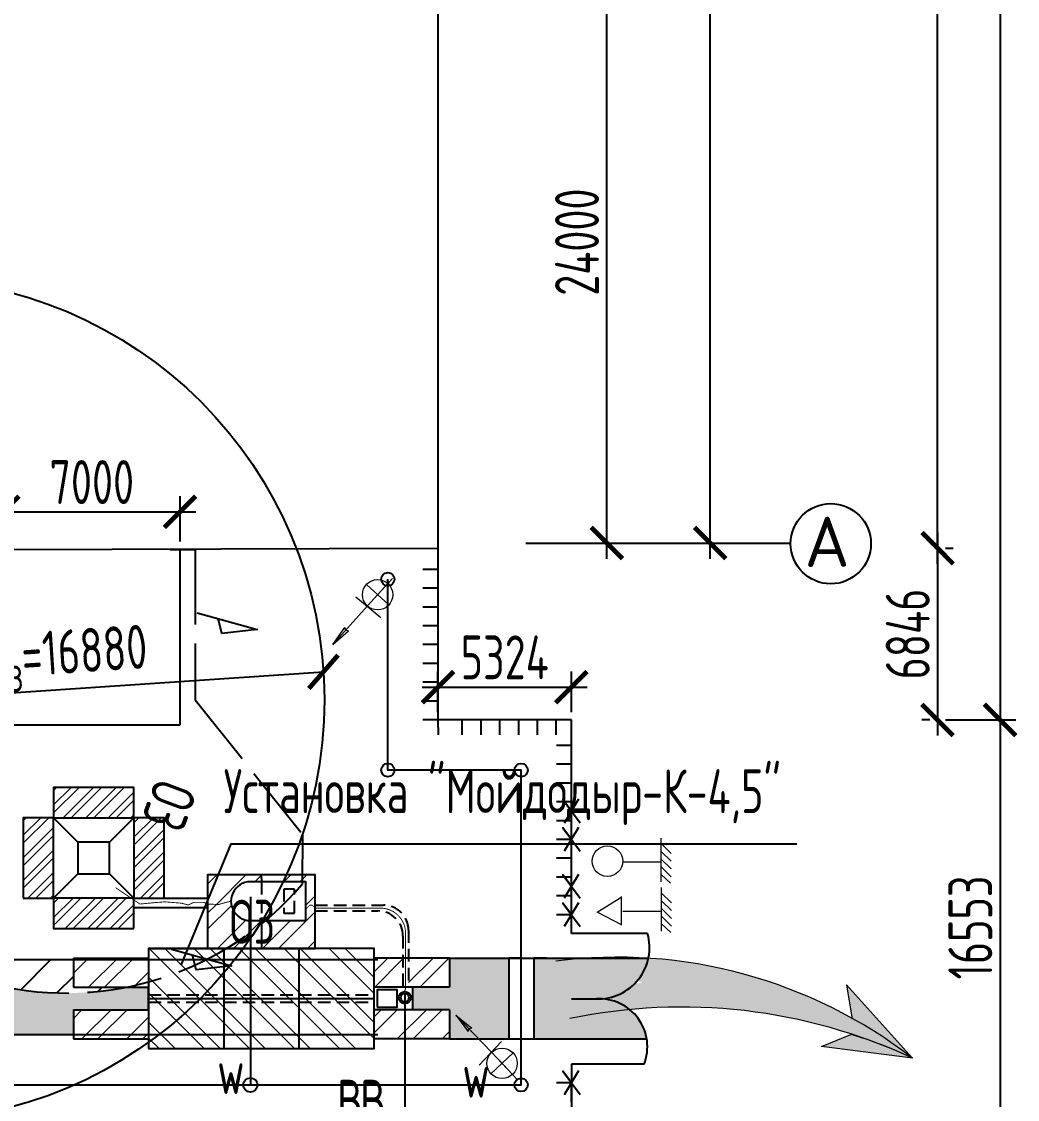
# Paper-space layout 'СГП' of a CAD drawing. Header units: millimetres. Extents: x 1 to 2190, y 0 to 1001.
# Drawn here: x 477.6 to 557.1, y 85.5 to 171.4 of the extents above; entities that cross this region are included whole.
import ezdxf

# ---------------------------------------------------------------- set-up
doc = ezdxf.new("R2010")
doc.units = ezdxf.units.MM
doc.header["$LTSCALE"] = 0.5
doc.linetypes.add('ACAD_ISO02W100', pattern=[15, 12, -3])
doc.linetypes.add('HIDDEN', pattern=[0.375, 0.25, -0.125])
doc.layers.add('ЛИНИИ_01', color=7, linetype='Continuous', lineweight=9)
doc.layers.add('ТОНКИЕе', color=7, linetype='Continuous', lineweight=25)
doc.layers.add('размеры', color=7, linetype='Continuous')
doc.layers.add('тонкие', color=7, linetype='Continuous')
doc.styles.add('Наклонный', font='isocpeur.ttf', dxfattribs={"width": 0.7, "height": 3.5})
doc.styles.add('Наклонный 5', font='isocpeur.ttf', dxfattribs={"height": 7})
doc.linetypes.add('119-1 Кабель высоковольтный подземный', pattern='A,8,-2,[31,Russia-GOST_Topo.shx,S=0.15,R=180,X=0,Y=0],1,[31,Russia-GOST_Topo.shx,S=0.1,R=180,X=0,Y=0],6,[31,Russia-GOST_Topo.shx,S=0.1,R=0,X=0,Y=0],1,[31,Russia-GOST_Topo.shx,S=0.15,R=0,X=0,Y=0],-2', length=20)
doc.dimstyles.new('СТРОИТЕЛЬНЫЙ', dxfattribs={"dimtxt": 3.5, "dimasz": 2.5, "dimexe": 1.25, "dimexo": 0.625, "dimtad": 1, "dimdec": 0, "dimlfac": 500, "dimdsep": 46, "dimtxsty": 'Наклонный', "dimblk1": 'ARCHTICK', "dimblk2": 'ARCHTICK', "dimsah": 1, "dimcen": 0, "dimdle": 1.25, "dimadec": 0, "dimazin": 0, "dimtfac": 0.75, "dimtdec": 0, "dimtmove": 0, "dimatfit": 3, "dimldrblk": 'ARCHTICK', "dimfxl": 1, "dimtolj": 1, "dimtzin": 0, "dimarcsym": 0})
pattern_1 = [(45, (455.8895, 73.2574), (-0.898026, 0.898026), []), (45, (455.8895, 73.8924), (-0.898026, 0.898026), [])]
pattern_2 = [(45, (455.8895, 73.2574), (-1.79605, 1.79605), []), (45, (455.8895, 74.5274), (-1.79605, 1.79605), [])]

# ---------------------------------------------------------------- blocks, each defined once
blk = doc.blocks.new('_ArchTick')
at = {"color": 0, "linetype": 'ByBlock', "const_width": 0.15}
blk.add_lwpolyline([(-0.5, -0.5), (0.5, 0.5)], dxfattribs=at)
blk = doc.blocks.new('*D841')
at = {"layer": 'Defpoints', "color": 0, "transparency": 16777216}
for p in [(501.721, 119.593), (468.196, 117.357)]:
    blk.add_point(p, dxfattribs=at)
at = {"layer": 'размеры', "color": 0, "lineweight": -2, "transparency": 16777216}
blk.add_line((472.816, 117.665), (501.721, 119.593), dxfattribs=at)
at = {"layer": 'размеры', "color": 0, "lineweight": -2, "transparency": 16777216, "xscale": 2.5, "yscale": 2.5, "zscale": 2.5, "rotation": 3.816190513703768}
blk.add_blockref('_ArchTick', (501.721, 119.593), dxfattribs=at)
at = {"layer": 'размеры', "color": 0, "transparency": 16777216, "insert": (480.615, 120.566), "char_height": 3.5, "width": 13.5294, "attachment_point": 5, "rotation": 3.81619, "style": 'Наклонный'}
blk.add_mtext('\\A1;R{\\H0.7x;\\S^ оз;}=16880', dxfattribs=at)
blk = doc.blocks.new('*D854')
at = {"layer": 'Defpoints', "color": 0, "transparency": 16777216}
for p in [(490.281, 132.351), (476.197, 129.357), (490.281, 129.357)]:
    blk.add_point(p, dxfattribs=at)
at = {"layer": 'размеры', "color": 0, "lineweight": -2, "transparency": 16777216}
for p, q in [((476.197, 129.982), (476.197, 133.601)), ((490.281, 129.982), (490.281, 133.601)), ((474.947, 132.351), (491.531, 132.351))]:
    blk.add_line(p, q, dxfattribs=at)
at = {"layer": 'размеры', "color": 0, "lineweight": -2, "transparency": 16777216, "xscale": 2.5, "yscale": 2.5, "zscale": 2.5, "rotation": 180}
blk.add_blockref('_ArchTick', (476.197, 132.351), dxfattribs=at)
at = {"layer": 'размеры', "color": 0, "lineweight": -2, "transparency": 16777216, "xscale": 2.5, "yscale": 2.5, "zscale": 2.5}
blk.add_blockref('_ArchTick', (490.281, 132.351), dxfattribs=at)
at = {"layer": 'размеры', "color": 0, "transparency": 16777216, "insert": (483.239, 134.726), "char_height": 3.5, "attachment_point": 5, "style": 'Наклонный'}
blk.add_mtext('\\A1;7000', dxfattribs=at)
blk = doc.blocks.new('*D910')
at = {"layer": 'Defpoints', "color": 0, "transparency": 16777216}
for p in [(550.701, 129.451), (550.701, 115.76), (550.701, 115.76)]:
    blk.add_point(p, dxfattribs=at)
at = {"layer": 'размеры', "color": 0, "lineweight": -2, "transparency": 16777216}
for p, q in [((550.701, 130.701), (550.701, 114.51)), ((551.326, 129.451), (551.951, 129.451)), ((550.076, 115.76), (549.451, 115.76))]:
    blk.add_line(p, q, dxfattribs=at)
at = {"layer": 'размеры', "color": 0, "lineweight": -2, "transparency": 16777216, "xscale": 2.5, "yscale": 2.5, "zscale": 2.5}
for p, rotation in [((550.701, 129.451), 90), ((550.701, 115.76), 270)]:
    blk.add_blockref('_ArchTick', p, dxfattribs=dict(at, rotation=rotation))
at = {"layer": 'размеры', "color": 0, "transparency": 16777216, "insert": (548.326, 122.605), "char_height": 3.5, "attachment_point": 5, "rotation": 90, "style": 'Наклонный'}
blk.add_mtext('\\A1;6846', dxfattribs=at)
blk = doc.blocks.new('*D911')
at = {"layer": 'Defpoints', "color": 0, "transparency": 16777216}
for p in [(555.692, 115.76), (550.701, 82.653), (555.692, 82.653)]:
    blk.add_point(p, dxfattribs=at)
at = {"layer": 'размеры', "color": 0, "lineweight": -2, "transparency": 16777216}
for p, q in [((555.692, 117.01), (555.692, 81.403)), ((556.317, 115.76), (556.942, 115.76)), ((551.326, 82.653), (556.942, 82.653))]:
    blk.add_line(p, q, dxfattribs=at)
at = {"layer": 'размеры', "color": 0, "lineweight": -2, "transparency": 16777216, "xscale": 2.5, "yscale": 2.5, "zscale": 2.5}
for p, rotation in [((555.692, 115.76), 90), ((555.692, 82.653), 270)]:
    blk.add_blockref('_ArchTick', p, dxfattribs=dict(at, rotation=rotation))
at = {"layer": 'размеры', "color": 0, "transparency": 16777216, "insert": (553.317, 99.206), "char_height": 3.5, "attachment_point": 5, "rotation": 90, "style": 'Наклонный'}
blk.add_mtext('\\A1;16553', dxfattribs=at)
blk = doc.blocks.new('*D924')
at = {"layer": 'Defpoints', "color": 0, "transparency": 16777216}
for p in [(550.701, 274.357), (550.701, 274.357), (550.701, 129.451)]:
    blk.add_point(p, dxfattribs=at)
at = {"layer": 'размеры', "color": 0, "lineweight": -2, "transparency": 16777216}
for p, q in [((550.701, 128.201), (550.701, 275.607)), ((551.326, 274.357), (551.951, 274.357)), ((551.326, 129.451), (551.951, 129.451))]:
    blk.add_line(p, q, dxfattribs=at)
at = {"layer": 'размеры', "color": 0, "lineweight": -2, "transparency": 16777216, "xscale": 2.5, "yscale": 2.5, "zscale": 2.5}
for p, rotation in [((550.701, 274.357), 90), ((550.701, 129.451), 270)]:
    blk.add_blockref('_ArchTick', p, dxfattribs=dict(at, rotation=rotation))
at = {"layer": 'размеры', "color": 0, "transparency": 16777216, "insert": (548.326, 201.904), "char_height": 3.5, "attachment_point": 5, "rotation": 90, "style": 'Наклонный'}
blk.add_mtext('\\A1;72453', dxfattribs=at)
blk = doc.blocks.new('*D925')
at = {"layer": 'Defpoints', "color": 0, "transparency": 16777216}
for p in [(550.701, 294.357), (550.701, 115.76), (555.692, 115.76)]:
    blk.add_point(p, dxfattribs=at)
at = {"layer": 'размеры', "color": 0, "lineweight": -2, "transparency": 16777216}
for p, q in [((555.692, 295.607), (555.692, 114.51)), ((551.326, 294.357), (556.942, 294.357)), ((551.326, 115.76), (556.942, 115.76))]:
    blk.add_line(p, q, dxfattribs=at)
at = {"layer": 'размеры', "color": 0, "lineweight": -2, "transparency": 16777216, "xscale": 2.5, "yscale": 2.5, "zscale": 2.5}
for p, rotation in [((555.692, 294.357), 90), ((555.692, 115.76), 270)]:
    blk.add_blockref('_ArchTick', p, dxfattribs=dict(at, rotation=rotation))
at = {"layer": 'размеры', "color": 0, "transparency": 16777216, "insert": (553.317, 205.058), "char_height": 3.5, "attachment_point": 5, "rotation": 90, "style": 'Наклонный'}
blk.add_mtext('\\A1;89299', dxfattribs=at)
blk = doc.blocks.new('*D926')
at = {"layer": 'Defpoints', "color": 0, "transparency": 16777216}
for p in [(521.501, 118.37), (510.854, 115.76), (521.501, 115.76)]:
    blk.add_point(p, dxfattribs=at)
at = {"layer": 'размеры', "color": 0, "lineweight": -2, "transparency": 16777216}
for p, q in [((510.854, 116.385), (510.854, 119.62)), ((521.501, 116.385), (521.501, 119.62)), ((509.604, 118.37), (522.751, 118.37))]:
    blk.add_line(p, q, dxfattribs=at)
at = {"layer": 'размеры', "color": 0, "lineweight": -2, "transparency": 16777216, "xscale": 2.5, "yscale": 2.5, "zscale": 2.5, "rotation": 180}
blk.add_blockref('_ArchTick', (510.854, 118.37), dxfattribs=at)
at = {"layer": 'размеры', "color": 0, "lineweight": -2, "transparency": 16777216, "xscale": 2.5, "yscale": 2.5, "zscale": 2.5}
blk.add_blockref('_ArchTick', (521.501, 118.37), dxfattribs=at)
at = {"layer": 'размеры', "color": 0, "transparency": 16777216, "insert": (516.177, 120.745), "char_height": 3.5, "attachment_point": 5, "style": 'Наклонный'}
blk.add_mtext('\\A1;5324', dxfattribs=at)
blk = doc.blocks.new('*D981')
at = {"layer": 'Defpoints', "color": 0, "transparency": 16777216}
for p in [(519.629, 177.857), (524.32, 177.857), (519.629, 129.857)]:
    blk.add_point(p, dxfattribs=at)
at = {"layer": 'ТОНКИЕе', "color": 0, "lineweight": -2, "transparency": 16777216}
for p, q in [((524.32, 128.607), (524.32, 179.107)), ((520.254, 177.857), (525.57, 177.857)), ((520.254, 129.857), (525.57, 129.857))]:
    blk.add_line(p, q, dxfattribs=at)
at = {"layer": 'ТОНКИЕе', "color": 0, "lineweight": -2, "transparency": 16777216, "xscale": 2.5, "yscale": 2.5, "zscale": 2.5}
for p, rotation in [((524.32, 177.857), 90), ((524.32, 129.857), 270)]:
    blk.add_blockref('_ArchTick', p, dxfattribs=dict(at, rotation=rotation))
at = {"layer": 'ТОНКИЕе', "color": 0, "transparency": 16777216, "insert": (521.945, 153.857), "char_height": 3.5, "attachment_point": 5, "rotation": 90, "style": 'Наклонный'}
blk.add_mtext('\\A1;24000', dxfattribs=at)
blk = doc.blocks.new('*D984')
at = {"layer": 'Defpoints', "color": 0, "transparency": 16777216}
for p in [(519.629, 273.857), (532.569, 273.857), (519.629, 129.857)]:
    blk.add_point(p, dxfattribs=at)
at = {"layer": 'ТОНКИЕе', "color": 0, "lineweight": -2, "transparency": 16777216}
for p, q in [((532.569, 128.607), (532.569, 275.107)), ((520.254, 273.857), (533.819, 273.857)), ((520.254, 129.857), (533.819, 129.857))]:
    blk.add_line(p, q, dxfattribs=at)
at = {"layer": 'ТОНКИЕе', "color": 0, "lineweight": -2, "transparency": 16777216, "xscale": 2.5, "yscale": 2.5, "zscale": 2.5}
for p, rotation in [((532.569, 273.857), 90), ((532.569, 129.857), 270)]:
    blk.add_blockref('_ArchTick', p, dxfattribs=dict(at, rotation=rotation))
at = {"layer": 'ТОНКИЕе', "color": 0, "transparency": 16777216, "insert": (530.194, 201.857), "char_height": 3.5, "attachment_point": 5, "rotation": 90, "style": 'Наклонный'}
blk.add_mtext('\\A1;72000', dxfattribs=at)

psp = doc.layouts.new('СГП')

# ---------------------------------------------------------------- hatches: boundary and pattern name
at = {"layer": 'размеры', "lineweight": 9}
for points in [[(520.247, 96.5288, -0.0897004), (527.15, 94.804, -0.0000214), (527.1508, 94.8041, 0.0000214), (527.15, 94.804, -0.0000049), (527.1503, 94.8039, 0.0000049), (527.15, 94.804, 0.16751), (521.3786, 91.9396, -0.1619953), (548.7086, 88.7829), (548.7084, 88.7831, 0.1990106)], [(543.4396, 94.6392), (543.8898, 91.9648, -0.0375273), (548.7084, 88.7831)], [(545.5062, 90.1231, 0.0147638), (543.7696, 90.6821), (541.446, 89.7294), (548.7076, 88.7834, 0.0199197)]]:
    psp.add_hatch(color=256, dxfattribs=at).paths.add_polyline_path(points)
at = {"layer": 'тонкие', "transparency": 33554687}
h = psp.add_hatch(dxfattribs=at)
h.set_pattern_fill('AR-SAND', scale=0.03)
h.set_pattern_definition([(37.5, (-0.0765, 0.0526), (-0.048001, 1.4682397), [0, -1.15824, 0, -1.2954, 0, -1.23825]), (7.5, (-0.0765, 0.0526), (1.34857, 2.150475), [0, -0.62484, 0, -1.04394, 0, -0.40005]), (327.5, (-1.0138, 0.0526), (2.372977, 0.0043116), [0, -0.381, 0, -1.3716, 0, -1.7907]), (317.5, (-1.0138, 0.0526), (2.290669, 0.668788), [0, -0.1905, 0, -0.89916, 0, -1.0287])])
h.paths.add_polyline_path([(445.8804, 92.2375), (426.4776, 90.6529), (447.8032, 90.6529, -0.0185453)])
h.paths.add_polyline_path([(457.4481, 93.1822), (445.8804, 92.2375, 0.0185453), (447.8032, 90.6529), (457.4481, 90.6529)])
h.paths.add_polyline_path([(481.7781, 92.6444), (487.7781, 92.6444), (487.7781, 94.4444), (485.9707, 94.4444, -0.1073251), (475.4557, 94.6529), (457.4481, 93.1822), (457.4481, 90.6529), (481.7781, 90.6529)])
h.paths.add_polyline_path([(516.5008, 96.7687), (511.7781, 96.7687), (511.7781, 94.4444), (508.8113, 94.4444), (508.8113, 92.6444), (511.7781, 92.6444), (511.7781, 90.3202), (516.5008, 90.3202)])
h.paths.add_polyline_path([(527.6386, 96.7687), (518.5008, 96.7687), (518.5008, 90.3202), (527.5084, 90.3202, 0.3578955), (523.8607, 93.5151, -0.02191), (523.5008, 93.5096, -0.0235603), (523.8607, 93.5151, 0.3380489)])
h.paths.add_polyline_path([(448.2244, 89.0481), (453.7719, 89.0481), (453.7719, 97.4481), (448.2244, 97.4481)], flags=9)
h = psp.add_hatch(dxfattribs=at)
h.set_pattern_fill('ANSI31', scale=0.7)
h.set_pattern_definition([(45, (-0.0765, 0.0526), (-1.571545, 1.571545), [])])
h.paths.add_polyline_path([(481.7781, 96.6529), (466.9115, 96.6529), (467.0497, 96.3098), (465.9951, 95.6981), (465.9951, 93.8802), (475.4557, 94.6529, 0.1073251), (485.9707, 94.4444), (481.7781, 94.4444)])
h.paths.add_polyline_path([(465.9951, 95.6981), (465.9951, 96.6529), (457.4481, 96.6529), (457.4481, 93.1822), (465.9951, 93.8802)])
h.paths.add_polyline_path([(457.4481, 96.6529), (441.7325, 96.6529, 0.0451672), (445.8804, 92.2375), (457.4481, 93.1822)])
at = {"layer": 'ТОНКИЕе', "linetype": 'Continuous', "lineweight": 13}
h = psp.add_hatch(dxfattribs=at)
h.set_pattern_fill('STEEL', color=256, scale=0.4, style=0)
h.set_pattern_definition(pattern_1)
h.paths.add_polyline_path([(480.1956, 110.37), (480.1956, 107.9525), (486.6037, 107.9525), (486.6037, 110.37)])
h.paths.add_polyline_path([(489.0212, 107.5552), (486.6037, 106.002), (486.6037, 101.5444), (489.0212, 101.5444)])
h.paths.add_polyline_path([(489.0212, 107.5552), (489.0212, 107.9525), (486.6037, 107.9525), (486.6037, 106.002)])
h.paths.add_polyline_path([(486.6037, 99.1269), (486.6037, 101.3982), (486.3861, 101.5444), (480.1956, 101.5444), (480.1956, 99.1269)])
h = psp.add_hatch(dxfattribs=at)
h.set_pattern_fill('STEEL', color=256, scale=0.4, style=0)
h.set_pattern_definition(pattern_1)
h.paths.add_polyline_path([(480.1956, 107.9525), (477.7781, 107.9525), (477.7781, 101.5444), (480.1956, 101.5444)])
h = psp.add_hatch(dxfattribs=at)
h.set_pattern_fill('STEEL', color=256, scale=0.8, style=0)
h.set_pattern_definition(pattern_2)
h.paths.add_polyline_path([(496.1134, 102.8392), (496.1827, 102.8392), (496.3383, 103.397), (492.483, 103.397), (492.483, 101.0836), (492.5028, 101.0757), (493.3528, 101.0403), (494.3441, 101.3134, -0.4549068)])
h.paths.add_polyline_path([(494.3441, 101.3134), (493.3528, 101.0403), (492.483, 101.0765), (492.483, 97.5444), (493.7781, 97.5444), (496.7781, 97.5444), (496.7731, 99.7711), (496.1134, 99.7711, -0.4581268)])
h.paths.add_polyline_path([(496.7731, 99.7711), (496.7781, 97.5444), (501.047, 97.5444), (501.047, 100.7618), (500.8135, 100.995), (500.6445, 100.995), (500.4079, 100.7587), (500.3023, 100.6532), (500.3023, 99.7711)])
h.paths.add_polyline_path([(501.047, 103.397), (496.765, 103.397), (496.7662, 102.8392), (500.3023, 102.8392), (500.3023, 100.6532), (500.4079, 100.7587), (500.6445, 100.995), (500.8135, 100.995), (501.047, 100.7618)])
h.paths.add_polyline_path([(496.7662, 102.8392), (496.765, 103.397), (496.3383, 103.397), (496.1827, 102.8392)])
h = psp.add_hatch(dxfattribs=at)
h.set_pattern_fill('STEEL', color=256, scale=0.8, angle=90, style=0)
h.set_pattern_definition([(135, (455.8895, 73.2574), (-1.79605, -1.79605), []), (135, (454.6195, 73.2574), (-1.79605, -1.79605), [])])
h.paths.add_polyline_path([(493.7781, 93.5444), (493.7781, 97.5399), (492.483, 97.5399), (487.7781, 97.5444), (487.7781, 93.5444)])
h.paths.add_polyline_path([(499.7781, 93.5444), (499.7781, 97.5399), (493.7781, 97.5399), (493.7781, 93.5444)])
h.paths.add_polyline_path([(505.7781, 93.5444), (505.7781, 97.5444), (501.047, 97.5444), (501.047, 97.5399), (499.7781, 97.5399), (499.7781, 93.5444)])
h.paths.add_polyline_path([(505.7781, 89.5444), (505.7781, 93.5444), (499.7781, 93.5444), (499.7781, 89.5444)])
h.paths.add_polyline_path([(499.7781, 89.5444), (499.7781, 93.5444), (493.7781, 93.5444), (493.7781, 89.5444)])
h.paths.add_polyline_path([(493.7781, 93.5444), (487.7781, 93.5444), (487.7781, 92.6444), (487.7781, 89.5444), (493.7781, 89.5444)])
h = psp.add_hatch(dxfattribs=at)
h.set_pattern_fill('STEEL', color=256, scale=0.8, style=0)
h.set_pattern_definition(pattern_2)
h.paths.add_polyline_path([(487.7781, 94.4444), (487.7781, 96.7687), (481.7781, 96.7687), (481.7781, 94.4444)])
h.paths.add_polyline_path([(487.7781, 90.3202), (487.7781, 92.6444), (481.7781, 92.6444), (481.7781, 90.3202)])
h.paths.add_polyline_path([(511.7781, 94.4444), (511.7781, 96.7687), (508.5042, 96.7687), (508.5042, 94.4444)])
h.paths.add_polyline_path([(508.0648, 94.4444), (508.0648, 96.7687), (505.7781, 96.7687), (505.7781, 94.4444)])
h.paths.add_polyline_path([(508.5076, 92.6444), (509.2177, 90.3202), (511.7781, 90.3202), (511.7781, 92.6444)])
h.paths.add_polyline_path([(508.5076, 92.6444), (506.5073, 92.6444), (507.0838, 90.3202), (509.2177, 90.3202)])
h.paths.add_polyline_path([(505.7781, 90.3202), (507.0838, 90.3202), (506.5073, 92.6444), (505.7781, 92.6444)])

# ---------------------------------------------------------------- linework, layer by layer
at = {"layer": 'ЛИНИИ_01', "lineweight": 20}
for p, q in [((505.1463, 126.5622), (506.9371, 124.9216)), ((506.862, 126.6373), (505.2214, 124.8465)), ((507.2349, 127.0443), (505.7864, 125.4632)), ((505.2214, 124.8465), (502.4753, 121.7815)), ((502.4753, 121.7815), (503.4178, 123.1317)), ((503.4178, 123.1317), (503.4831, 122.874)), ((502.4753, 121.7815), (503.7143, 122.866)), ((503.7143, 122.866), (503.4509, 122.9028)), ((512.281, 92.2233), (513.5574, 91.1831)), ((512.281, 92.2233), (513.2704, 90.9072)), ((515.1334, 89.2571), (512.281, 92.2233)), ((513.2704, 90.9072), (513.3267, 91.167)), ((513.5574, 91.1831), (513.2955, 91.1371)), ((516.85, 89.2045), (515.0808, 87.5405)), ((516.7974, 87.488), (515.1334, 89.2571)), ((517.1756, 87.0859), (515.7065, 88.6478))]:
    psp.add_line(p, q, dxfattribs=at)
for centre in [(506.0417, 125.7419), (515.9654, 88.3725)]:
    psp.add_circle(centre, 1.2144, dxfattribs=at)
at = {"layer": 'размеры', "lineweight": 20}
for p, q in [((504.3002, 125.5651), (506.3081, 123.9292)), ((515.9185, 90.1224), (514.1379, 88.2416))]:
    psp.add_line(p, q, dxfattribs=at)
at = {"layer": 'размеры', "color": 0, "lineweight": 20}
for p, q in [((528.6657, 102.8504), (528.6657, 106.3278)), ((529.4558, 105.1057), (528.668, 105.8935)), ((529.4558, 104.4896), (528.668, 105.2774)), ((528.6584, 104.4185), (525.5676, 104.4185)), ((529.4558, 103.8735), (528.668, 104.6613)), ((529.4558, 103.2574), (528.668, 104.0452)), ((529.4014, 102.7431), (528.668, 103.4291)), ((528.6903, 98.9133), (528.6903, 102.3908)), ((523.5396, 100.4238), (525.5255, 101.6455)), ((525.5048, 99.3884), (525.5048, 101.687)), ((529.4804, 101.1686), (528.6926, 101.9564)), ((529.4804, 100.5525), (528.6926, 101.3403)), ((529.4804, 99.9364), (528.6926, 100.7242)), ((525.5048, 99.4091), (523.5396, 100.4238)), ((528.683, 100.4815), (525.5922, 100.4815)), ((529.4804, 99.3203), (528.6926, 100.1081)), ((529.426, 98.806), (528.6926, 99.492))]:
    psp.add_line(p, q, dxfattribs=at)
at = {"layer": 'размеры', "lineweight": 9}
for p, q in [((548.7083, 88.7832), (543.4396, 94.6392)), ((543.4396, 94.6392), (543.9019, 91.8927)), ((541.4457, 89.7293), (543.7764, 90.6849)), ((548.7078, 88.7834), (541.4446, 89.7296))]:
    psp.add_line(p, q, dxfattribs=at)
at = {"layer": 'размеры', "color": 0, "lineweight": 20}
psp.add_circle((524.3688, 104.4926), 1.2176, dxfattribs=at)
at = {"layer": 'размеры', "lineweight": 9}
for centre, radius, start, end in [((525.1328, 58.3183), 38.5216, 52.265812, 97.288439), ((530.2999, 49.2909), 43.5717, 65.009859, 101.815018), ((535.1742, 61.003), 30.8987, 64.104534, 73.849527)]:
    psp.add_arc(centre, radius, start, end, dxfattribs=at)
at = {"layer": 'ТОНКИЕе', "color": 153, "linetype": '119-1 Кабель высоковольтный подземный'}
psp.add_line((281.9125, 115.3569), (490.2807, 115.3569), dxfattribs=at)
at = {"layer": 'ТОНКИЕе', "linetype": 'Continuous', "lineweight": 25}
for p, q in [((480.1956, 107.9525), (482.1382, 106.01)), ((486.6037, 107.9525), (484.6612, 106.01)), ((482.1382, 103.487), (480.1956, 101.5444)), ((484.6612, 103.487), (486.6037, 101.5444)), ((496.765, 103.397), (496.7662, 102.8392)), ((489.0212, 101.5444), (492.483, 101.5444)), ((486.6037, 100.8057), (492.483, 100.8057)), ((496.7731, 99.7711), (496.7781, 97.5444)), ((487.7781, 97.5444), (493.7781, 97.5444)), ((493.7781, 97.5444), (493.7781, 89.5444)), ((499.7781, 89.5444), (499.7781, 97.5444)), ((481.7781, 96.7687), (487.7781, 96.7687)), ((481.7781, 96.7687), (481.7781, 94.4444)), ((511.7781, 96.7687), (505.7781, 96.7687)), ((481.7781, 94.4444), (487.7781, 94.4444)), ((487.7781, 92.6444), (487.7781, 94.4444)), ((511.7781, 94.4444), (505.7781, 94.4444)), ((508.8113, 94.4444), (508.8113, 92.6444)), ((487.7781, 93.5444), (505.7781, 93.5444)), ((481.7781, 92.6444), (487.7781, 92.6444)), ((481.7781, 92.6444), (481.7781, 90.3202)), ((511.7781, 92.6444), (505.7781, 92.6444)), ((481.7781, 90.3202), (487.7781, 90.3202)), ((511.7781, 90.3202), (505.7781, 90.3202))]:
    psp.add_line(p, q, dxfattribs=at)
at = {"layer": 'ТОНКИЕе', "linetype": 'HIDDEN', "lineweight": 25, "ltscale": 8}
for p, q in [((496.7662, 102.8392), (496.7731, 99.7711)), ((501.047, 100.992), (506.5042, 100.992)), ((501.047, 100.5261), (506.0648, 100.5261)), ((508.5042, 98.992), (508.5042, 94.4444)), ((508.0648, 98.5261), (508.0648, 94.4444)), ((487.7781, 93.8249), (505.7781, 93.8249)), ((487.7781, 93.264), (505.7781, 93.264))]:
    psp.add_line(p, q, dxfattribs=at)
at = {"layer": 'ТОНКИЕе', "color": 0}
psp.add_lwpolyline([(506.0457, 90.6529), (264.4316, 90.6529, -0.4142136), (240.4316, 114.6529), (240.4316, 450.689, -0.4142136), (264.4316, 474.689), (379.4823, 474.689, 0.4142136), (403.4823, 498.689), (403.4823, 518.0831)], format="xyb", dxfattribs=at)
at = {"layer": 'ТОНКИЕе', "color": 2, "true_color": 0xffff00}
for points in [[(471.4152, 378.6455), (471.4152, 378.6455), (471.4152, 378.6455), (471.4152, 378.6455), (471.4152, 378.6455), (471.4152, 378.6455), (471.4152, 378.6455), (413.9063, 378.6455), (411.9063, 378.6455), (411.9063, 508.0508), (411.9063, 508.0508), (387.8916, 508.0508), (387.8916, 508.0508), (387.8916, 478.689), (387.8916, 476.689), (238.4316, 476.689), (238.4316, 476.689), (238.4316, 86.6529), (238.4316, 86.6529), (238.4316, 86.6529), (238.4316, 86.6529), (517.4839, 86.6529), (517.4839, 86.6529), (517.4839, 86.6529)], [(510.8538, 111.7597), (506.8538, 111.7597), (506.8538, 126.9784), (506.8538, 126.9784)], [(517.4839, 86.6529), (517.4839, 86.6529), (517.4839, 111.7597), (517.4839, 111.7597), (517.4839, 111.7597), (506.8538, 111.7597)], [(495.8937, 101.656), (495.8937, 86.6529)]]:
    psp.add_lwpolyline(points, dxfattribs=at)
at = {"layer": 'ТОНКИЕе', "color": 0}
for points in [[(510.8538, 273.417), (510.8538, 281.6985), (510.8538, 209.4155), (514.1921, 208.2313), (507.8491, 207.6504), (510.8538, 206.4887), (510.8538, 115.7597)], [(517.8733, 129.8569), (538.9694, 129.8569)], [(476.1973, 129.3569), (510.8538, 129.451)]]:
    psp.add_lwpolyline(points, dxfattribs=at)
at = {"layer": 'ТОНКИЕе', "color": 237, "linetype": 'ACAD_ISO02W100', "true_color": 0x8a2466}
for points in [[(489.4909, 129.3569), (491.4909, 129.3569), (491.4909, 117.3569)], [(491.4909, 117.3569), (500.0451, 106.6529), (500.0246, 102.6529)]]:
    psp.add_lwpolyline(points, dxfattribs=at)
at = {"layer": 'ТОНКИЕе', "color": 153}
psp.add_lwpolyline([(490.2807, 115.3569), (490.2807, 129.3569)], dxfattribs=at)
at = {"layer": 'ТОНКИЕе'}
for points in [[(510.8538, 127.7597), (509.6538, 127.7597)], [(510.8538, 126.2597), (509.6538, 126.2597)], [(510.8538, 126.2597), (509.6538, 126.2597)], [(510.8538, 124.7597), (509.6538, 124.7597)], [(510.8538, 124.7597), (509.6538, 124.7597)], [(510.8538, 123.2597), (509.6538, 123.2597)], [(510.8538, 123.2597), (509.6538, 123.2597)], [(510.8538, 121.7597), (509.6538, 121.7597)], [(510.8538, 121.7597), (509.6538, 121.7597)], [(510.8538, 120.2597), (509.6538, 120.2597)], [(510.8538, 120.2597), (509.6538, 120.2597)], [(510.8538, 118.7597), (509.6538, 118.7597)], [(510.8538, 118.7597), (509.6538, 118.7597)], [(510.8538, 117.2597), (509.6538, 117.2597)], [(510.8538, 117.2597), (509.6538, 117.2597)], [(510.8538, 115.7597), (509.6538, 115.7597)], [(512.7684, 115.7597), (510.8538, 115.7597), (510.8595, 114.5597)], [(514.2684, 115.7597), (512.7684, 115.7597), (512.7684, 114.5597)], [(515.7684, 115.7597), (514.2684, 115.7597), (514.2684, 114.5597)], [(517.2684, 115.7597), (515.7684, 115.7597), (515.7684, 114.5597)], [(518.7684, 115.7597), (517.2684, 115.7597), (517.2684, 114.5597)], [(520.2684, 115.7597), (518.7684, 115.7597), (518.7684, 114.5597)], [(521.5008, 115.7597), (520.2684, 115.7597), (520.2684, 114.5597)], [(521.5008, 98.7216), (521.5008, 115.7597), (521.5008, 115.7597)], [(521.5008, 112.2216), (521.5008, 113.7216), (520.3008, 113.7216)], [(521.5008, 110.7216), (521.5008, 112.2216), (520.3008, 112.2216)], [(521.5008, 112.2216), (520.3008, 112.2216)], [(521.5008, 109.2216), (521.5008, 110.7216), (520.3008, 110.7216)], [(521.5008, 110.7216), (520.3008, 110.7216)], [(521.5008, 107.7216), (521.5008, 109.2216), (520.3008, 109.2216)], [(521.5008, 109.2216), (520.3008, 109.2216)], [(521.4955, 108.4787), (520.8043, 109.3996), (522.1973, 107.5437)], [(520.9447, 107.5585), (522.0842, 109.4538)], [(521.5008, 106.2216), (521.5008, 107.7216), (520.3008, 107.7216)], [(521.5008, 107.7216), (520.3008, 107.7216)], [(521.4955, 106.2287), (520.8043, 107.1496), (522.1973, 105.2937)], [(520.9447, 105.3085), (522.0842, 107.2038)], [(490.3739, 96.2112), (494.3491, 105.8712), (539.4736, 105.8712)], [(521.5008, 104.7216), (521.5008, 106.2216), (520.3008, 106.2216)], [(521.5008, 106.2216), (520.3008, 106.2216)], [(521.5008, 103.2216), (521.5008, 104.7216), (520.3008, 104.7216)], [(521.5008, 104.7216), (520.3008, 104.7216)], [(521.5008, 101.7216), (521.5008, 103.2216), (520.3008, 103.2216)], [(521.5008, 103.2216), (520.3008, 103.2216)], [(521.4955, 102.4787), (520.8043, 103.3996), (522.1973, 101.5437)], [(520.9447, 101.5585), (522.0842, 103.4538)], [(521.5008, 100.2216), (521.5008, 101.7216), (520.3008, 101.7216)], [(521.5008, 101.7216), (520.3008, 101.7216)], [(521.4955, 100.2287), (520.8043, 101.1496), (522.1973, 99.2937)], [(520.9447, 99.3085), (522.0842, 101.2038)], [(521.5008, 98.7216), (521.5008, 100.2216), (520.3008, 100.2216)], [(521.5008, 100.2216), (520.3008, 100.2216)], [(527.5756, 98.7216), (521.5008, 98.7216)], [(430.4027, 96.6529), (506.0457, 96.6529)], [(511.7781, 96.7687), (511.7781, 94.4444)], [(511.7781, 96.7687), (520.8821, 96.7687)], [(511.7781, 96.7687), (527.6386, 96.7687)], [(517.5008, 96.7687), (516.5008, 96.7687), (516.5008, 90.3202)], [(519.5008, 96.7687), (518.5008, 96.7687), (518.5008, 90.3202)], [(521.5008, 93.5096), (523.5008, 93.5096)], [(511.7781, 92.6444), (511.7781, 90.3202)], [(511.7781, 90.3202), (520.9378, 90.3202)], [(511.7781, 90.3202), (527.5084, 90.3202)], [(521.4955, 86.8161), (520.8043, 87.7369), (522.1973, 85.881)], [(520.9447, 85.8958), (522.0842, 87.7911)], [(527.2947, 88.2977), (521.5008, 88.2977)], [(521.5008, 88.2977), (521.5008, 82.6529), (521.5008, 82.6529)], [(521.5008, 85.3089), (521.5008, 86.8089), (520.3008, 86.8089)]]:
    psp.add_lwpolyline(points, dxfattribs=at)
at = {"layer": 'ТОНКИЕе', "color": 237, "true_color": 0x8a2466}
for points in [[(491.6433, 124.3041), (496.4252, 122.9783), (493.6215, 122.6612), (493.3137, 123.841)], [(489.5991, 97.4668), (494.381, 96.141), (491.5772, 95.8239), (491.2695, 97.0037)]]:
    psp.add_lwpolyline(points, dxfattribs=at)
at = {"layer": 'ТОНКИЕе', "linetype": 'Continuous', "lineweight": 25}
for points in [[(486.6037, 107.9525), (486.6037, 110.37), (480.1956, 110.37), (480.1956, 107.9525)], [(477.7781, 101.5444), (480.1956, 101.5444), (480.1956, 107.9525), (477.7781, 107.9525)], [(486.6037, 101.5444), (489.0212, 101.5444), (489.0212, 107.9525), (486.6037, 107.9525)], [(482.1382, 103.487), (484.6612, 103.487), (484.6612, 106.01), (482.1382, 106.01)], [(492.483, 97.5399), (501.047, 97.5399), (501.047, 103.397), (492.483, 103.397)], [(486.6037, 99.1269), (486.6037, 101.5444), (480.1956, 101.5444), (480.1956, 99.1269)], [(487.7781, 89.5444), (505.7781, 89.5444), (505.7781, 97.5444), (487.7781, 97.5444)], [(506.0119, 92.8464), (507.5982, 92.8464), (507.5982, 94.2444), (506.0119, 94.2444)]]:
    psp.add_lwpolyline(points, close=True, dxfattribs=at)
at = {"layer": 'ТОНКИЕе', "linetype": 'Continuous', "lineweight": 25, "const_width": 0.07}
for points in [[(494.3799, 101.3233), (493.3528, 101.0403), (492.5028, 101.0757), (492.1486, 101.2172), (491.3694, 101.2172), (490.9444, 101.0049), (490.3777, 101.1464), (489.0672, 101.2525), (488.1818, 101.1818), (487.0838, 101.0757), (485.1358, 102.3845)], [(501.0501, 100.7587), (500.8135, 100.995), (500.6445, 100.995), (500.4079, 100.7587), (500.3065, 100.6574)], [(508.2701, 94.4388), (508.2701, 94.2686), (508.1934, 94.1665), (508.1849, 94.0899)]]:
    psp.add_lwpolyline(points, dxfattribs=at)
at = {"layer": 'ТОНКИЕе', "linetype": 'Continuous', "lineweight": 25}
psp.add_lwpolyline([(496.1134, 99.7711), (500.3023, 99.7711), (500.3023, 102.8392), (496.1134, 102.8392)], dxfattribs=at)
at = {"layer": 'ТОНКИЕе', "linetype": 'HIDDEN', "lineweight": 25, "ltscale": 8}
psp.add_lwpolyline([(498.5625, 100.3413), (499.4036, 100.3413), (499.4036, 102.2683), (498.5625, 102.2683)], close=True, dxfattribs=at)
at = {"layer": 'ТОНКИЕе', "linetype": 'HIDDEN', "lineweight": 25, "ltscale": 8, "const_width": 0.07}
psp.add_lwpolyline([(508.2701, 94.4388), (508.2701, 98.7488, 0.4142136), (506.2701, 100.7488), (501.0445, 100.7488)], format="xyb", dxfattribs=at)
at = {"layer": 'ТОНКИЕе', "color": 4}
psp.add_lwpolyline([(508.2089, 93.9482), (508.2089, 84.6529)], dxfattribs=at)
at = {"layer": 'ТОНКИЕе', "color": 201, "linetype": '119-1 Кабель высоковольтный подземный', "true_color": 0xd966ff}
psp.add_circle((468.1957, 117.3569), 33.6, dxfattribs=at)
at = {"layer": 'ТОНКИЕе', "color": 0}
psp.add_circle((542.1844, 129.8106), 3.2, dxfattribs=at)
at = {"layer": 'ТОНКИЕе', "color": 2, "true_color": 0xffff00}
for centre, radius in [((506.8538, 126.9784), 0.5316), ((506.8538, 111.7597), 0.5316), ((517.4839, 111.7597), 0.5316), ((495.8937, 86.6529), 0.5643), ((517.4839, 86.6529), 0.5316)]:
    psp.add_circle(centre, radius, dxfattribs=at)
at = {"layer": 'ТОНКИЕе', "linetype": 'Continuous', "lineweight": 25}
for radius in [0.4843, 0.3254]:
    psp.add_circle((508.2114, 93.6155), radius, dxfattribs=at)
at = {"layer": 'ТОНКИЕе', "color": 237, "linetype": 'ACAD_ISO02W100', "true_color": 0x8a2466}
psp.add_arc((481.1931, 118.7597), 24.7801, 256.612864, 319.459258, dxfattribs=at)
at = {"layer": 'ТОНКИЕе', "linetype": 'Continuous', "lineweight": 25}
psp.add_arc((495.8937, 101.3052), 1.5497, 81.850212, 278.149788, dxfattribs=at)
at = {"layer": 'ТОНКИЕе', "linetype": 'HIDDEN', "lineweight": 25, "ltscale": 8}
for centre in [(506.5042, 98.992), (506.0648, 98.5261)]:
    psp.add_arc(centre, 2, 0, 90, dxfattribs=at)
at = {"layer": 'ТОНКИЕе'}
for centre, radius, start, end in [((523.6185, 97.6165), 4.1086, 268.359379, 15.602942), ((523.7387, 89.696), 3.8211, 338.534116, 93.568982)]:
    psp.add_arc(centre, radius, start, end, dxfattribs=at)

# ---------------------------------------------------------------- texts
at = {"layer": 'ТОНКИЕе', "linetype": 'Continuous', "lineweight": 25, "style": 'Наклонный', "width": 0.7}
psp.add_text('Установка "Мойдодыр-К-4,5" ', height=3.5, dxfattribs=at).set_placement((493.7619, 108.3285))
at = {"layer": 'ТОНКИЕе', "color": 0, "insert": (543.6914, 131.9646), "char_height": 4, "attachment_point": 3, "style": 'Наклонный 5'}
psp.add_mtext_dynamic_manual_height_columns('{\\Q0;А}', width=5, gutter_width=35, heights=[0], dxfattribs=at)
at = {"layer": 'ТОНКИЕе', "color": 237, "true_color": 0x8a2466, "insert": (491.6794, 110.0019), "char_height": 3.5, "attachment_point": 1, "rotation": 249.482715, "style": 'Наклонный'}
psp.add_mtext_dynamic_manual_height_columns('ОЗ', width=2.290266, gutter_width=35, heights=[0], dxfattribs=at)
at = {"layer": 'ТОНКИЕе', "color": 237, "true_color": 0x8a2466, "insert": (494.2374, 101.4098), "char_height": 3.5, "attachment_point": 1, "style": 'Наклонный'}
psp.add_mtext_dynamic_manual_height_columns('ОЗ', width=2.290266, gutter_width=35, heights=[0], dxfattribs=at)
at = {"layer": 'ТОНКИЕе', "color": 2, "char_height": 3.5, "attachment_point": 1, "style": 'Наклонный'}
for insert in [(493.2392, 89.4311), (512.7926, 89.1381)]:
    psp.add_mtext_dynamic_manual_height_columns('\\A1;{\\T0.9;w}', width=21.521296, gutter_width=35, heights=[0], dxfattribs=dict(at, insert=insert))
at = {"layer": 'ТОНКИЕе', "color": 4, "insert": (502.7943, 87.0639), "char_height": 3.5, "attachment_point": 1, "style": 'Наклонный'}
psp.add_mtext_dynamic_manual_height_columns('\\A1;{\\T0.9;ВВ}', width=21.521296, gutter_width=35, heights=[0], dxfattribs=at)

# ---------------------------------------------------------------- dimensions: what is measured, and where the dimension line sits
at = {"layer": 'размеры'}
for base, p1, p2, picture, middle in [((555.6921, 115.7597), (550.7014, 294.3569), (550.7014, 115.7597), '*D925', (553.3171, 205.0583)), ((550.7014, 274.3569), (550.7014, 129.451), (550.7014, 274.3569), '*D924', (548.3264, 201.904)), ((550.7014, 115.7597), (550.7014, 129.451), (550.7014, 115.7597), '*D910', (548.3264, 122.6054)), ((555.6921, 82.6529), (555.6921, 115.7597), (550.7014, 82.6529), '*D911', (553.3171, 99.2063))]:
    dim = psp.add_linear_dim(base=base, p1=p1, p2=p2, angle=90, dimstyle='СТРОИТЕЛЬНЫЙ', dxfattribs=at)
    dim.commit()
    dim.dimension.update_dxf_attribs({"geometry": picture, "text_midpoint": middle})
dim = psp.add_linear_dim(base=(490.2807, 132.3507), p1=(476.1973, 129.3569), p2=(490.2807, 129.3569), text='7000', dimstyle='СТРОИТЕЛЬНЫЙ', dxfattribs=at)
dim.commit()
dim.dimension.update_dxf_attribs({"geometry": '*D854', "text_midpoint": (483.239, 134.7257)})
at = {"layer": 'размеры', "color": 0}
dim = psp.add_radius_dim(center=(468.1957, 117.3569), mpoint=(501.7212, 119.5932), text='R{\\H0.7x;\\S^ оз;}=16880', dimstyle='СТРОИТЕЛЬНЫЙ', dxfattribs=at)
dim.commit()
dim.dimension.update_dxf_attribs({"geometry": '*D841', "text_midpoint": (480.7732, 118.1958), "dimtype": 164})
at = {"layer": 'размеры'}
dim = psp.add_linear_dim(base=(521.50083, 118.36979), p1=(510.85381, 115.75969), p2=(521.50083, 115.75969), dimstyle='СТРОИТЕЛЬНЫЙ', dxfattribs=at)
dim.commit()
dim.dimension.update_dxf_attribs({"geometry": '*D926', "text_midpoint": (516.17732, 120.74479)})
at = {"layer": 'ТОНКИЕе', "color": 0}
for base, p2, text, picture, middle in [((532.5694, 273.8569), (519.6291, 273.8569), '72000', '*D984', (530.1944, 201.8569)), ((524.3196, 177.8569), (519.6291, 177.8569), '24000', '*D981', (521.9446, 153.8569))]:
    dim = psp.add_linear_dim(base=base, p1=(519.6291, 129.8569), p2=p2, angle=90, text=text, dimstyle='СТРОИТЕЛЬНЫЙ', dxfattribs=at)
    dim.commit()
    dim.dimension.update_dxf_attribs({"geometry": picture, "text_midpoint": middle})

doc.saveas('drawing.dxf')
